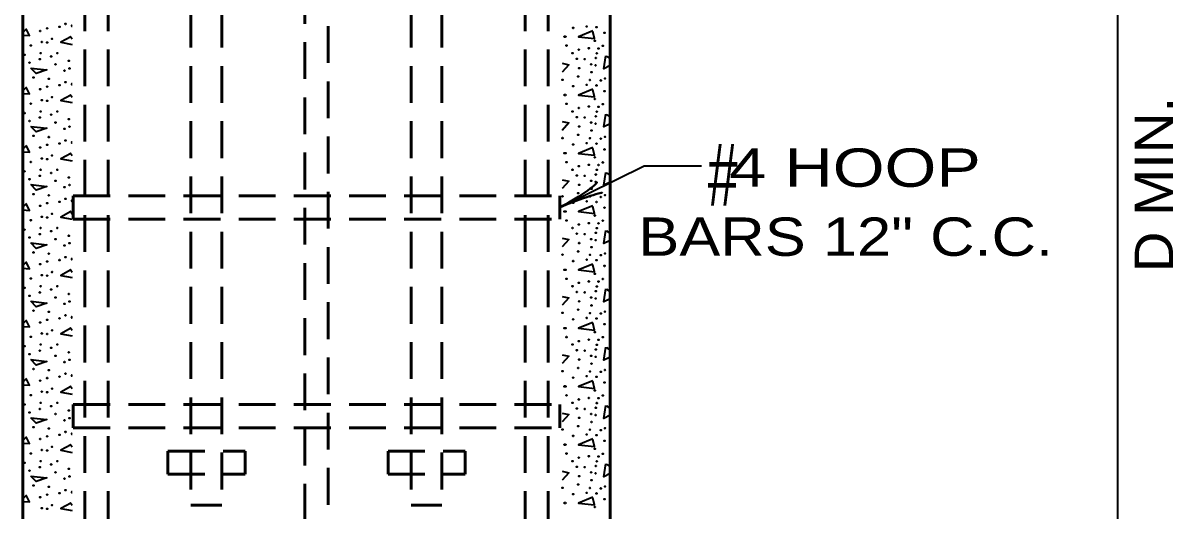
# Model space of a CAD drawing. Extents: x -2 to 679, y -1 to 439.
# Drawn here: x 384.8 to 459.8, y 175 to 206.9 of the extents above; entities that cross this region are included whole.
import ezdxf
from ezdxf.enums import TextEntityAlignment as Align

# ---------------------------------------------------------------- set-up
doc = ezdxf.new("R2010")
doc.units = 0
doc.header["$LTSCALE"] = 0.8
doc.linetypes.add('MEDIUM_DASHED', pattern=[4.5, 3, -1.5])
doc.layers.add('1', color=7, linetype='Continuous', lineweight=35)

msp = doc.modelspace()

# ---------------------------------------------------------------- linework, layer by layer
at = {"layer": '1', "lineweight": 53}
for p, q in [((384.7795, 247.2545), (384.7795, 176.1945)), ((423.0995, 176.1945), (423.0995, 247.2545)), ((384.7795, 176.1945), (384.7795, 164.0945)), ((423.0995, 164.0945), (423.0995, 176.1945))]:
    msp.add_line(p, q, dxfattribs=at)
at = {"layer": '1', "linetype": 'MEDIUM_DASHED', "lineweight": 53}
for p, q in [((395.7395, 247.2545), (395.7395, 175.4345)), ((397.7595, 247.2545), (397.7595, 175.4345)), ((410.1195, 247.2545), (410.1195, 175.4345)), ((412.1195, 247.2545), (412.1195, 175.4345)), ((388.8195, 244.7345), (388.8195, 162.0745)), ((390.3395, 244.7345), (390.3395, 161.6345)), ((403.1795, 163.6145), (403.1795, 244.7345)), ((404.6995, 164.6545), (404.6995, 244.7345)), ((417.5395, 244.7345), (417.5395, 166.8745)), ((419.0595, 244.7345), (419.0595, 166.3745)), ((388.0595, 195.5945), (419.8195, 195.5945)), ((388.0595, 195.5945), (388.0595, 194.0745)), ((419.8195, 195.5945), (419.8195, 194.0745)), ((388.0595, 194.0745), (419.8195, 194.0745)), ((388.0595, 181.9945), (419.8195, 181.9945)), ((388.0595, 181.9945), (388.0595, 180.4745)), ((419.8195, 181.9945), (419.8195, 180.4745)), ((388.0595, 180.4745), (419.8195, 180.4745)), ((394.2395, 178.9545), (399.2795, 178.9545)), ((394.2395, 178.9545), (394.2395, 177.4545)), ((399.2795, 178.9545), (399.2795, 177.4545)), ((408.5995, 178.9545), (413.6395, 178.9545)), ((408.5995, 178.9545), (408.5995, 177.4545)), ((413.6395, 178.9545), (413.6395, 177.4545)), ((394.2395, 177.4545), (399.2795, 177.4545)), ((408.5995, 177.4545), (413.6395, 177.4545)), ((395.7395, 175.4345), (397.7595, 175.4345)), ((410.1195, 175.4345), (412.1195, 175.4345))]:
    msp.add_line(p, q, dxfattribs=at)
at = {"layer": '1'}
for p, q in [((456.2322, 145.0345), (456.2322, 247.2545)), ((385.0063, 206.4832), (384.7795, 206.2444)), ((387.9815, 205.804), (387.8663, 205.9832)), ((422.8463, 204.7032), (423.0995, 204.5585)), ((385.0063, 202.6832), (384.7795, 202.4444)), ((387.9815, 202.004), (387.8663, 202.1832)), ((422.8463, 200.9032), (423.0995, 200.7585)), ((385.0063, 198.8832), (384.7795, 198.6444)), ((387.9815, 198.204), (387.8663, 198.3832)), ((422.8463, 197.1032), (423.0995, 196.9585)), ((385.0063, 195.0832), (384.7795, 194.8444)), ((387.9815, 194.404), (387.8663, 194.5832)), ((422.8463, 193.3032), (423.0995, 193.1585)), ((385.0063, 191.2832), (384.7795, 191.0444)), ((387.9815, 190.604), (387.8663, 190.7832)), ((422.8463, 189.5032), (423.0995, 189.3585)), ((385.0063, 187.4832), (384.7795, 187.2444)), ((387.9815, 186.804), (387.8663, 186.9832)), ((422.8463, 185.7032), (423.0995, 185.5585)), ((385.0063, 183.6832), (384.7795, 183.4444)), ((387.9815, 183.004), (387.8663, 183.1832)), ((422.8463, 181.9032), (423.0995, 181.7585)), ((385.0063, 179.8832), (384.7795, 179.6444)), ((387.9815, 179.204), (387.8663, 179.3832)), ((422.8463, 178.1032), (423.0995, 177.9585)), ((385.0063, 176.0832), (384.7795, 175.8444)), ((387.9815, 175.404), (387.8663, 175.5832))]:
    msp.add_line(p, q, dxfattribs=at)
for points in [[(384.7795, 206.0726), (385.2063, 206.0432), (385.0063, 206.4432)], [(387.9063, 205.9632), (387.2463, 205.6032), (387.9815, 205.4682)], [(421.9663, 206.3432), (421.0263, 205.9632), (422.0663, 205.8432), (421.9663, 206.3032)], [(419.9577, 204.2352), (420.4063, 204.1432), (419.9577, 203.6626)], [(423.0995, 204.0849), (422.6863, 203.8832), (422.8063, 204.7232)], [(384.7795, 202.2726), (385.2063, 202.2432), (385.0063, 202.6432)], [(387.9063, 202.1632), (387.2463, 201.8032), (387.9815, 201.6682)], [(421.9663, 202.5432), (421.0263, 202.1632), (422.0663, 202.0432), (421.9663, 202.5032)], [(419.9577, 200.4352), (420.4063, 200.3432), (419.9577, 199.8626)], [(423.0995, 200.2849), (422.6863, 200.0832), (422.8063, 200.9232)], [(384.7795, 198.4726), (385.2063, 198.4432), (385.0063, 198.8432)], [(387.9063, 198.3632), (387.2463, 198.0032), (387.9815, 197.8682)], [(421.9663, 198.7432), (421.0263, 198.3632), (422.0663, 198.2432), (421.9663, 198.7032)], [(419.8195, 194.8345), (425.3195, 197.5545), (429.0595, 197.5545)], [(419.9577, 196.6352), (420.4063, 196.5432), (419.9577, 196.0626)], [(423.0995, 196.4849), (422.6863, 196.2832), (422.8063, 197.1232)], [(384.7795, 194.6726), (385.2063, 194.6432), (385.0063, 195.0432)], [(387.9063, 194.5632), (387.2463, 194.2032), (387.9815, 194.0682)], [(421.9663, 194.9432), (421.0263, 194.5632), (422.0663, 194.4432), (421.9663, 194.9032)], [(423.0995, 192.6849), (422.6863, 192.4832), (422.8063, 193.3232)], [(419.9577, 192.8352), (420.4063, 192.7432), (419.9577, 192.2626)], [(384.7795, 190.8726), (385.2063, 190.8432), (385.0063, 191.2432)], [(387.9063, 190.7632), (387.2463, 190.4032), (387.9815, 190.2682)], [(421.9663, 191.1432), (421.0263, 190.7632), (422.0663, 190.6432), (421.9663, 191.1032)], [(423.0995, 188.8849), (422.6863, 188.6832), (422.8063, 189.5232)], [(419.9577, 189.0352), (420.4063, 188.9432), (419.9577, 188.4626)], [(384.7795, 187.0726), (385.2063, 187.0432), (385.0063, 187.4432)], [(387.9063, 186.9632), (387.2463, 186.6032), (387.9815, 186.4682)], [(421.9663, 187.3432), (421.0263, 186.9632), (422.0663, 186.8432), (421.9663, 187.3032)], [(423.0995, 185.0849), (422.6863, 184.8832), (422.8063, 185.7232)], [(419.9577, 185.2352), (420.4063, 185.1432), (419.9577, 184.6626)], [(384.7795, 183.2726), (385.2063, 183.2432), (385.0063, 183.6432)], [(387.9063, 183.1632), (387.2463, 182.8032), (387.9815, 182.6682)], [(421.9663, 183.5432), (421.0263, 183.1632), (422.0663, 183.0432), (421.9663, 183.5032)], [(423.0995, 181.2849), (422.6863, 181.0832), (422.8063, 181.9232)], [(419.9577, 181.4352), (420.4063, 181.3432), (419.9577, 180.8626)], [(384.7795, 179.4726), (385.2063, 179.4432), (385.0063, 179.8432)], [(387.9063, 179.3632), (387.2463, 179.0032), (387.9815, 178.8682)], [(421.9663, 179.7432), (421.0263, 179.3632), (422.0663, 179.2432), (421.9663, 179.7032)], [(423.0995, 177.4849), (422.6863, 177.2832), (422.8063, 178.1232)], [(419.9577, 177.6352), (420.4063, 177.5432), (419.9577, 177.0626)], [(384.7795, 175.6726), (385.2063, 175.6432), (385.0063, 176.0432)], [(421.9663, 175.9432), (421.0263, 175.5632), (422.0663, 175.4432), (421.9663, 175.9032)], [(387.9063, 175.5632), (387.2463, 175.2032), (387.9815, 175.0682)]]:
    msp.add_lwpolyline(points, dxfattribs=at)
for points in [[(385.2863, 203.9232), (386.3263, 203.8032), (385.6463, 203.5632)], [(385.2863, 200.1232), (386.3263, 200.0032), (385.6463, 199.7632)], [(385.2863, 196.3232), (386.3263, 196.2032), (385.6463, 195.9632)], [(385.2863, 192.5232), (386.3263, 192.4032), (385.6463, 192.1632)], [(385.2863, 188.7232), (386.3263, 188.6032), (385.6463, 188.3632)], [(385.2863, 184.9232), (386.3263, 184.8032), (385.6463, 184.5632)], [(385.2863, 181.1232), (386.3263, 181.0032), (385.6463, 180.7632)], [(385.2863, 177.3232), (386.3263, 177.2032), (385.6463, 176.9632)]]:
    msp.add_lwpolyline(points, close=True, dxfattribs=at)
for centre in [(386.3545, 206.5138), (387.1629, 206.6066), (387.5605, 206.8007), (420.6764, 206.5404), (421.5643, 206.6332), (422.2005, 206.5934), (385.9038, 206.3415), (386.0098, 205.6256), (386.6725, 205.8245), (420.1198, 205.9703), (420.1728, 205.9703), (422.0945, 205.7052), (422.7306, 206.2222), (385.2941, 205.4002), (385.9303, 204.8965), (386.3545, 205.5859), (387.0171, 204.8965), (420.2391, 205.387), (420.6366, 204.8965), (421.0475, 205.1219), (421.6969, 205.2147), (422.227, 204.8832), (422.333, 205.2014), (422.6113, 205.3737), (384.87, 204.7904), (385.2014, 204.2734), (385.8774, 204.4987), (386.6195, 204.6844), (386.8978, 204.1673), (387.7725, 204.3927), (420.9149, 204.5253), (421.4318, 204.4987), (421.8559, 204.1673), (422.1475, 204.101), (422.1607, 204.5783), (387.4942, 203.7564), (387.8123, 203.9022), (421.0077, 203.3719), (421.0739, 203.9155), (421.8692, 203.6503), (385.4665, 203.3056), (386.3545, 202.7138), (386.4605, 203.2261), (387.1629, 202.8066), (387.5605, 203.0007), (419.9872, 203.1597), (420.6764, 202.7404), (421.5643, 202.8332), (421.7764, 203.1465), (422.2005, 202.7934), (422.4788, 203.12), (422.7571, 203.2393), (385.9038, 202.5415), (386.6725, 202.0245), (420.1198, 202.1703), (420.1728, 202.1703), (422.0945, 201.9052), (422.7306, 202.4222), (385.2941, 201.6002), (385.9303, 201.0965), (386.0098, 201.8256), (386.3545, 201.7859), (387.0171, 201.0965), (420.2391, 201.587), (420.6366, 201.0965), (421.0475, 201.3219), (421.6969, 201.4147), (422.333, 201.4014), (422.6113, 201.5737), (384.87, 200.9904), (385.2014, 200.4734), (385.8774, 200.6987), (386.6195, 200.8844), (386.8978, 200.3673), (387.7725, 200.5927), (420.9149, 200.7253), (421.4318, 200.6987), (421.8559, 200.3673), (422.1607, 200.7783), (422.227, 201.0832), (387.4942, 199.9564), (387.8123, 200.1022), (421.0739, 200.1155), (421.8692, 199.8503), (422.1475, 200.301), (385.4665, 199.5056), (386.3545, 198.9138), (386.4605, 199.4261), (387.1629, 199.0066), (387.5605, 199.2007), (419.9872, 199.3597), (420.6764, 198.9404), (421.0077, 199.5719), (421.5643, 199.0332), (421.7764, 199.3465), (422.2005, 198.9934), (422.4788, 199.32), (422.7571, 199.4393), (385.9038, 198.7415), (386.6725, 198.2245), (420.1198, 198.3703), (420.1728, 198.3703), (422.0945, 198.1052), (422.7306, 198.6222), (385.2941, 197.8002), (386.0098, 198.0256), (386.3545, 197.9859), (420.2391, 197.787), (421.0475, 197.5219), (421.6969, 197.6147), (422.333, 197.6014), (422.6113, 197.7737), (384.87, 197.1904), (385.2014, 196.6734), (385.8774, 196.8987), (385.9303, 197.2965), (386.6195, 197.0844), (387.0171, 197.2965), (387.7725, 196.7927), (420.6366, 197.2965), (420.9149, 196.9253), (421.4318, 196.8987), (422.1607, 196.9783), (422.227, 197.2832), (386.8978, 196.5673), (387.4942, 196.1564), (387.8123, 196.3022), (421.0739, 196.3155), (421.8559, 196.5673), (421.8692, 196.0503), (422.1475, 196.501), (385.4665, 195.7056), (386.3545, 195.1138), (386.4605, 195.6261), (387.1629, 195.2066), (387.5605, 195.4007), (419.9872, 195.5597), (420.6764, 195.1404), (421.0077, 195.7719), (421.5643, 195.2332), (421.7764, 195.5465), (422.2005, 195.1934), (422.4788, 195.52), (422.7571, 195.6393), (385.9038, 194.9415), (386.6725, 194.4245), (420.1198, 194.5703), (420.1728, 194.5703), (422.7306, 194.8222), (385.2941, 194.0002), (386.0098, 194.2256), (386.3545, 194.1859), (420.2391, 193.987), (421.0475, 193.7219), (421.6969, 193.8147), (422.0945, 194.3052), (422.333, 193.8014), (422.6113, 193.9737), (384.87, 193.3904), (385.2014, 192.8734), (385.8774, 193.0987), (385.9303, 193.4965), (386.6195, 193.2844), (387.0171, 193.4965), (387.7725, 192.9927), (420.6366, 193.4965), (420.9149, 193.1253), (421.4318, 193.0987), (422.1607, 193.1783), (422.227, 193.4832), (386.8978, 192.7673), (387.4942, 192.3564), (387.8123, 192.5022), (421.0739, 192.5155), (421.8559, 192.7673), (421.8692, 192.2503), (422.1475, 192.701), (385.4665, 191.9056), (386.4605, 191.8261), (387.1629, 191.4066), (387.5605, 191.6007), (419.9872, 191.7597), (420.6764, 191.3404), (421.0077, 191.9719), (421.5643, 191.4332), (421.7764, 191.7465), (422.2005, 191.3934), (422.4788, 191.72), (422.7571, 191.8393), (385.9038, 191.1415), (386.3545, 191.3138), (386.6725, 190.6245), (420.1198, 190.7703), (420.1728, 190.7703), (422.7306, 191.0222), (385.2941, 190.2002), (386.0098, 190.4256), (386.3545, 190.3859), (420.2391, 190.187), (421.0475, 189.9219), (421.6969, 190.0147), (422.0945, 190.5052), (422.333, 190.0014), (422.6113, 190.1737), (384.87, 189.5904), (385.8774, 189.2987), (385.9303, 189.6965), (386.6195, 189.4844), (387.0171, 189.6965), (387.7725, 189.1927), (420.6366, 189.6965), (420.9149, 189.3253), (421.4318, 189.2987), (422.1607, 189.3783), (422.227, 189.6832), (385.2014, 189.0734), (386.8978, 188.9673), (387.4942, 188.5564), (387.8123, 188.7022), (421.0739, 188.7155), (421.8559, 188.9673), (421.8692, 188.4503), (422.1475, 188.901), (385.4665, 188.1056), (386.4605, 188.0261), (387.1629, 187.6066), (387.5605, 187.8007), (419.9872, 187.9597), (421.0077, 188.1719), (421.5643, 187.6332), (421.7764, 187.9465), (422.2005, 187.5934), (422.4788, 187.92), (422.7571, 188.0393), (385.9038, 187.3415), (386.3545, 187.5138), (420.1198, 186.9703), (420.1728, 186.9703), (420.6764, 187.5404), (422.7306, 187.2222), (385.2941, 186.4002), (386.0098, 186.6256), (386.3545, 186.5859), (386.6725, 186.8245), (420.2391, 186.387), (421.0475, 186.1219), (421.6969, 186.2147), (422.0945, 186.7052), (422.333, 186.2014), (422.6113, 186.3737), (384.87, 185.7904), (385.8774, 185.4987), (385.9303, 185.8965), (386.6195, 185.6844), (387.0171, 185.8965), (387.7725, 185.3927), (420.6366, 185.8965), (420.9149, 185.5253), (421.4318, 185.4987), (422.1607, 185.5783), (422.227, 185.8832), (385.2014, 185.2734), (386.8978, 185.1673), (387.4942, 184.7564), (387.8123, 184.9022), (421.0739, 184.9155), (421.8559, 185.1673), (421.8692, 184.6503), (422.1475, 185.101), (385.4665, 184.3056), (386.4605, 184.2261), (387.5605, 184.0007), (419.9872, 184.1597), (421.0077, 184.3719), (421.5643, 183.8332), (421.7764, 184.1465), (422.4788, 184.12), (422.7571, 184.2393), (385.9038, 183.5415), (386.3545, 183.7138), (387.1629, 183.8066), (420.1198, 183.1703), (420.1728, 183.1703), (420.6764, 183.7404), (422.2005, 183.7934), (422.7306, 183.4222), (385.2941, 182.6002), (386.0098, 182.8256), (386.3545, 182.7859), (386.6725, 183.0245), (420.2391, 182.587), (421.6969, 182.4147), (422.0945, 182.9052), (422.333, 182.4014), (422.6113, 182.5737), (384.87, 181.9904), (385.8774, 181.6987), (385.9303, 182.0965), (386.6195, 181.8844), (387.0171, 182.0965), (387.7725, 181.5927), (420.6366, 182.0965), (420.9149, 181.7253), (421.0475, 182.3219), (421.4318, 181.6987), (422.1607, 181.7783), (422.227, 182.0832), (385.2014, 181.4734), (386.8978, 181.3673), (387.4942, 180.9564), (387.8123, 181.1022), (421.0739, 181.1155), (421.8559, 181.3673), (421.8692, 180.8503), (422.1475, 181.301), (385.4665, 180.5056), (386.4605, 180.4261), (387.5605, 180.2007), (419.9872, 180.3597), (421.0077, 180.5719), (421.7764, 180.3465), (422.4788, 180.32), (422.7571, 180.4393), (385.9038, 179.7415), (386.3545, 179.9138), (387.1629, 180.0066), (420.1198, 179.3703), (420.1728, 179.3703), (420.6764, 179.9404), (421.5643, 180.0332), (422.2005, 179.9934), (422.7306, 179.6222), (385.2941, 178.8002), (386.0098, 179.0256), (386.3545, 178.9859), (386.6725, 179.2245), (420.2391, 178.787), (421.6969, 178.6147), (422.0945, 179.1052), (422.333, 178.6014), (422.6113, 178.7737), (384.87, 178.1904), (385.8774, 177.8987), (385.9303, 178.2965), (386.6195, 178.0844), (387.0171, 178.2965), (420.6366, 178.2965), (420.9149, 177.9253), (421.0475, 178.5219), (421.4318, 177.8987), (422.1607, 177.9783), (422.227, 178.2832), (385.2014, 177.6734), (386.8978, 177.5673), (387.4942, 177.1564), (387.7725, 177.7927), (387.8123, 177.3022), (421.0739, 177.3155), (421.8559, 177.5673), (422.1475, 177.501), (385.4665, 176.7056), (386.4605, 176.6261), (387.5605, 176.4007), (419.9872, 176.5597), (421.0077, 176.7719), (421.7764, 176.5465), (421.8692, 177.0503), (422.4788, 176.52), (422.7571, 176.6393), (385.9038, 175.9415), (386.3545, 176.1138), (387.1629, 176.2066), (420.6764, 176.1404), (421.5643, 176.2332), (422.2005, 176.1934), (422.7306, 175.8222), (386.0098, 175.2256), (386.3545, 175.1859), (386.6725, 175.4245), (420.1198, 175.5703), (420.1728, 175.5703), (422.0945, 175.3052)]:
    msp.add_circle(centre, 0.0265, dxfattribs=at)
for centre in [(387.958, 206.6729), (387.958, 202.8729), (387.958, 199.0729), (387.958, 195.2729), (387.958, 191.4729), (387.958, 187.6729), (387.958, 183.8729), (387.958, 180.0729), (387.958, 176.2729)]:
    msp.add_arc(centre, 0.0265, 27.51667, 332.48333, dxfattribs=at)
at = {"layer": '1', "lineweight": 40}
for centre, major_axis, ratio, start_param, end_param in [((420.678, 195.5759), (-1.5448, -0.9371), 0.122415, 0.8963533, 3.1415927), ((420.9219, 195.1478), (1.6663, 0.6241), 0.07063, 6.2823074, 8.5597026)]:
    msp.add_ellipse(centre, major_axis=major_axis, ratio=ratio, start_param=start_param, end_param=end_param, dxfattribs=at)

# ---------------------------------------------------------------- texts
at = {"layer": '1', "width": 1.1}
msp.add_text('D MIN.', height=2.5, rotation=90, dxfattribs=at).set_placement((459.8227, 190.6114))
at = {"layer": '1', "width": 0.65}
msp.add_text('#', height=4.032, dxfattribs=at).set_placement((429.4595, 194.9545))
at = {"layer": '1'}
for s, width, p in [(' 4 HOOP', 1.3, (438.4653, 196.1827)), ('BARS 12" C.C.', 1.2, (438.4653, 191.6827))]:
    msp.add_text(s, height=2.5, dxfattribs=dict(at, width=width)).set_placement(p, align=Align.CENTER)

doc.saveas('drawing.dxf')
